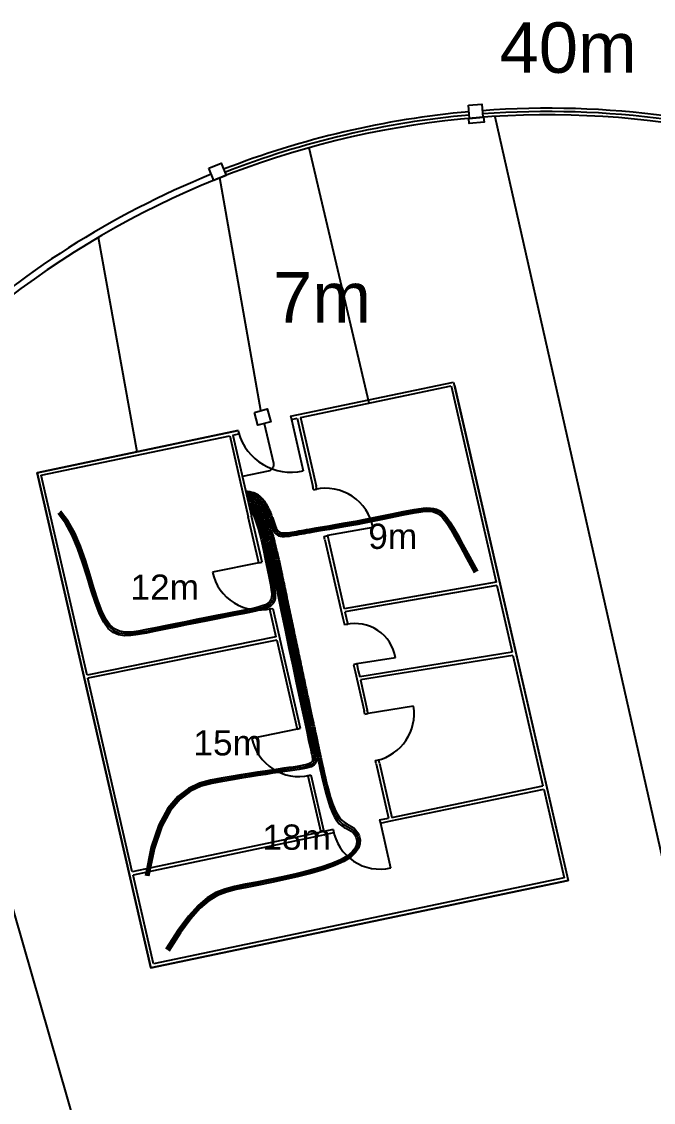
# Model space of a CAD drawing. Header units: millimetres. Extents: x 68 to 789, y 45 to 125.
# Drawn here: x 131 to 150.02, y 92.65 to 125.2 of the extents above; entities that cross this region are included whole.
import ezdxf

# ---------------------------------------------------------------- set-up
doc = ezdxf.new("R2010")
doc.units = ezdxf.units.MM
for name, color, linetype in [('CI', 3, 'Continuous'), ('CP', 1, 'Continuous'), ('CS', 2, 'Continuous'), ('Finca', 7, 'Continuous')]:
    doc.layers.add(name, color=color, linetype=linetype)
doc.styles.get("Standard").update_dxf_attribs({"font": 'arial.ttf'})

msp = doc.modelspace()

# ---------------------------------------------------------------- linework, layer by layer
at = {"layer": 'CI'}
for points in [[(137.745, 111.069), (137.788, 111.062), (137.868, 111.046), (137.933, 111.03), (137.985, 111.014), (138.027, 110.998), (138.061, 110.982), (138.089, 110.965), (138.114, 110.948), (138.137, 110.93), (138.159, 110.913), (138.179, 110.895), (138.198, 110.877), (138.216, 110.86), (138.232, 110.844), (138.247, 110.828), (138.261, 110.814), (138.273, 110.8), (138.283, 110.788), (138.293, 110.776), (138.303, 110.763), (138.312, 110.75), (138.321, 110.735), (138.332, 110.719), (138.343, 110.7), (138.355, 110.678), (138.368, 110.655), (138.382, 110.63), (138.396, 110.604), (138.41, 110.579), (138.423, 110.554), (138.435, 110.532), (138.446, 110.512), (138.455, 110.495), (138.462, 110.48), (138.469, 110.467), (138.475, 110.455), (138.48, 110.441), (138.486, 110.426), (138.493, 110.408), (138.502, 110.386), (138.512, 110.36), (138.523, 110.331), (138.535, 110.299), (138.547, 110.266), (138.559, 110.233), (138.571, 110.201), (138.582, 110.173), (138.591, 110.147), (138.598, 110.127), (138.604, 110.11), (138.609, 110.096), (138.614, 110.083), (138.618, 110.071), (138.622, 110.057), (138.627, 110.041), (138.633, 110.021), (138.64, 109.997), (138.649, 109.969), (138.661, 109.94), (138.677, 109.91), (138.697, 109.881), (138.722, 109.855), (138.753, 109.832), (138.791, 109.815), (138.835, 109.804), (138.886, 109.799), (138.942, 109.799), (139.003, 109.803), (139.068, 109.811), (139.136, 109.821), (139.205, 109.833), (139.276, 109.846), (139.347, 109.859), (139.419, 109.872), (139.495, 109.886), (139.576, 109.9), (139.664, 109.916), (139.76, 109.932), (139.866, 109.951), (139.983, 109.97), (140.113, 109.992), (140.254, 110.016), (140.407, 110.042), (140.57, 110.07), (140.743, 110.1), (140.923, 110.132), (141.111, 110.167), (141.304, 110.205), (141.503, 110.244), (141.704, 110.285), (141.905, 110.327), (142.103, 110.368), (142.296, 110.407), (142.48, 110.444), (142.653, 110.477), (142.812, 110.506), (142.956, 110.529), (143.084, 110.545), (143.2, 110.553), (143.305, 110.551), (143.4, 110.539), (143.487, 110.515), (143.568, 110.478), (143.645, 110.426), (143.721, 110.358), (143.8, 110.265), (143.889, 110.137), (143.996, 109.966), (144.126, 109.74), (144.285, 109.452), (144.482, 109.091), (144.721, 108.648)], [(137.753, 111.032), (137.81, 111.019), (137.877, 111.002), (137.93, 110.986), (137.974, 110.97), (138.009, 110.955), (138.038, 110.94), (138.063, 110.925), (138.084, 110.909), (138.105, 110.893), (138.126, 110.876), (138.145, 110.859), (138.163, 110.842), (138.18, 110.825), (138.196, 110.809), (138.211, 110.794), (138.224, 110.78), (138.235, 110.768), (138.245, 110.756), (138.254, 110.745), (138.263, 110.734), (138.271, 110.722), (138.28, 110.708), (138.29, 110.692), (138.3, 110.674), (138.312, 110.653), (138.325, 110.63), (138.339, 110.605), (138.353, 110.58), (138.366, 110.555), (138.379, 110.531), (138.391, 110.509), (138.402, 110.489), (138.41, 110.473), (138.417, 110.459), (138.423, 110.446), (138.429, 110.434), (138.435, 110.421), (138.441, 110.407), (138.447, 110.389), (138.455, 110.368), (138.465, 110.342), (138.476, 110.313), (138.488, 110.281), (138.5, 110.248), (138.512, 110.216), (138.524, 110.184), (138.535, 110.156), (138.544, 110.131), (138.551, 110.11), (138.557, 110.094), (138.562, 110.08), (138.567, 110.067), (138.571, 110.054), (138.575, 110.039), (138.58, 110.021), (138.587, 109.999), (138.595, 109.972), (138.605, 109.942), (138.619, 109.908), (138.636, 109.875), (138.658, 109.842), (138.686, 109.812), (138.72, 109.786), (138.76, 109.766), (138.809, 109.753), (138.864, 109.747), (138.925, 109.747), (138.99, 109.751), (139.059, 109.759), (139.13, 109.769), (139.204, 109.782), (139.277, 109.795), (139.35, 109.809), (139.425, 109.822), (139.502, 109.836), (139.584, 109.851), (139.672, 109.866), (139.769, 109.883), (139.874, 109.901), (139.992, 109.921), (140.121, 109.943), (140.263, 109.967), (140.416, 109.993), (140.579, 110.021), (140.752, 110.051), (140.932, 110.083), (141.119, 110.118), (141.313, 110.155), (141.512, 110.195), (141.713, 110.236), (141.913, 110.278), (142.11, 110.319), (142.302, 110.358), (142.485, 110.395), (142.656, 110.428), (142.813, 110.456), (142.954, 110.479), (143.08, 110.495), (143.192, 110.503), (143.293, 110.501), (143.384, 110.49), (143.468, 110.467), (143.545, 110.432), (143.618, 110.382), (143.69, 110.317), (143.766, 110.227), (143.853, 110.103), (143.957, 109.934), (144.084, 109.712), (144.243, 109.426), (144.438, 109.067), (144.676, 108.625)], [(137.827, 110.71), (137.905, 110.691), (138.044, 110.539), (138.173, 110.286), (138.293, 109.946), (138.409, 109.535), (138.521, 109.066), (138.632, 108.554), (138.745, 108.013), (138.861, 107.457), (138.979, 106.898), (139.096, 106.346), (139.209, 105.812), (139.316, 105.307), (139.415, 104.842), (139.504, 104.427), (139.58, 104.074), (139.64, 103.79), (139.688, 103.569), (139.723, 103.402), (139.75, 103.28), (139.768, 103.193), (139.781, 103.134), (139.79, 103.092), (139.797, 103.058), (139.804, 103.026), (139.809, 102.993), (139.811, 102.961), (139.808, 102.929), (139.799, 102.899), (139.781, 102.87), (139.754, 102.843), (139.716, 102.818), (139.665, 102.796), (139.6, 102.776), (139.522, 102.758), (139.429, 102.74), (139.321, 102.722), (139.198, 102.703), (139.059, 102.683), (138.903, 102.661), (138.731, 102.636), (138.542, 102.609), (138.335, 102.578), (138.11, 102.543), (137.867, 102.505), (137.606, 102.463), (137.325, 102.416), (137.025, 102.365), (136.708, 102.305), (136.38, 102.214), (136.053, 102.063), (135.736, 101.825), (135.44, 101.474), (135.174, 100.982), (134.948, 100.321), (134.773, 99.465)], [(137.815, 110.763), (137.913, 110.742), (138.064, 110.589), (138.202, 110.333), (138.33, 109.989), (138.45, 109.573), (138.565, 109.098), (138.678, 108.581), (138.792, 108.035), (138.909, 107.475), (139.027, 106.913), (139.144, 106.359), (139.257, 105.824), (139.365, 105.318), (139.464, 104.853), (139.553, 104.438), (139.628, 104.085), (139.689, 103.8), (139.737, 103.579), (139.772, 103.412), (139.799, 103.289), (139.817, 103.202), (139.83, 103.14), (139.84, 103.096), (139.848, 103.06), (139.855, 103.024), (139.861, 102.987), (139.864, 102.95), (139.861, 102.913), (139.852, 102.877), (139.834, 102.843), (139.806, 102.812), (139.766, 102.783), (139.711, 102.758), (139.643, 102.735), (139.56, 102.714), (139.462, 102.695), (139.35, 102.675), (139.222, 102.656), (139.078, 102.635), (138.919, 102.613), (138.744, 102.588), (138.553, 102.56), (138.345, 102.528), (138.12, 102.494), (137.878, 102.456), (137.618, 102.414), (137.339, 102.368), (137.042, 102.318), (136.728, 102.258), (136.405, 102.168), (136.083, 102.019), (135.771, 101.785), (135.479, 101.439), (135.217, 100.953), (134.995, 100.302), (134.822, 99.457)], [(137.803, 110.816), (137.812, 110.814), (137.855, 110.804), (137.888, 110.796), (137.913, 110.788), (137.931, 110.781), (137.945, 110.773), (137.956, 110.765), (137.967, 110.755), (137.98, 110.743), (137.994, 110.73), (138.009, 110.715), (138.023, 110.701), (138.038, 110.686), (138.052, 110.672), (138.065, 110.659), (138.076, 110.648), (138.085, 110.638), (138.092, 110.63), (138.098, 110.623), (138.104, 110.616), (138.109, 110.608), (138.115, 110.599), (138.121, 110.587), (138.13, 110.572), (138.14, 110.553), (138.151, 110.532), (138.164, 110.509), (138.177, 110.485), (138.19, 110.461), (138.202, 110.438), (138.214, 110.416), (138.224, 110.398), (138.231, 110.384), (138.238, 110.372), (138.243, 110.361), (138.247, 110.352), (138.252, 110.341), (138.257, 110.329), (138.262, 110.314), (138.27, 110.294), (138.279, 110.27), (138.289, 110.242), (138.301, 110.211), (138.313, 110.179), (138.325, 110.146), (138.336, 110.116), (138.347, 110.088), (138.355, 110.063), (138.363, 110.044), (138.368, 110.029), (138.373, 110.016), (138.377, 110.003), (138.381, 109.991), (138.385, 109.976), (138.391, 109.958), (138.398, 109.934), (138.406, 109.905), (138.416, 109.871), (138.426, 109.834), (138.438, 109.795), (138.449, 109.756), (138.46, 109.719), (138.469, 109.685), (138.478, 109.656), (138.484, 109.633), (138.49, 109.614), (138.494, 109.599), (138.498, 109.584), (138.502, 109.57), (138.506, 109.553), (138.511, 109.532), (138.517, 109.506), (138.525, 109.473), (138.535, 109.434), (138.545, 109.392), (138.556, 109.347), (138.566, 109.303), (138.577, 109.261), (138.586, 109.222), (138.594, 109.189), (138.601, 109.163), (138.606, 109.142), (138.61, 109.124), (138.613, 109.109), (138.617, 109.093), (138.621, 109.074), (138.626, 109.052), (138.632, 109.023), (138.64, 108.987), (138.65, 108.945), (138.66, 108.898), (138.67, 108.85), (138.681, 108.802), (138.691, 108.756), (138.7, 108.714), (138.708, 108.678), (138.714, 108.649), (138.719, 108.626), (138.723, 108.608), (138.727, 108.591), (138.73, 108.574), (138.735, 108.554), (138.74, 108.53), (138.746, 108.5), (138.754, 108.462), (138.763, 108.416), (138.774, 108.364), (138.786, 108.307), (138.799, 108.245), (138.813, 108.179), (138.827, 108.112), (138.841, 108.043), (138.856, 107.974), (138.87, 107.904), (138.885, 107.835), (138.899, 107.765), (138.914, 107.695), (138.929, 107.625), (138.943, 107.555), (138.958, 107.485), (138.973, 107.415), (138.987, 107.345), (139.002, 107.275), (139.017, 107.205), (139.032, 107.135), (139.046, 107.065), (139.061, 106.995), (139.076, 106.925), (139.09, 106.855), (139.105, 106.786), (139.12, 106.716), (139.134, 106.647), (139.149, 106.578), (139.163, 106.509), (139.178, 106.441), (139.192, 106.373), (139.207, 106.305), (139.221, 106.237), (139.235, 106.17), (139.249, 106.103), (139.263, 106.036), (139.277, 105.97), (139.291, 105.904), (139.305, 105.839), (139.319, 105.774), (139.333, 105.71), (139.346, 105.646), (139.36, 105.583), (139.373, 105.52), (139.386, 105.458), (139.399, 105.396), (139.412, 105.335), (139.425, 105.275), (139.438, 105.215), (139.451, 105.156), (139.463, 105.098), (139.475, 105.04), (139.488, 104.983), (139.5, 104.927), (139.511, 104.871), (139.523, 104.817), (139.535, 104.763), (139.546, 104.71), (139.557, 104.658), (139.568, 104.607), (139.579, 104.556), (139.589, 104.507), (139.6, 104.459), (139.61, 104.411), (139.62, 104.364), (139.629, 104.319), (139.639, 104.274), (139.648, 104.231), (139.657, 104.188), (139.666, 104.147), (139.675, 104.107), (139.683, 104.067), (139.691, 104.029), (139.699, 103.992), (139.707, 103.956), (139.715, 103.921), (139.722, 103.886), (139.729, 103.853), (139.736, 103.821), (139.743, 103.79), (139.749, 103.76), (139.755, 103.731), (139.761, 103.703), (139.767, 103.675), (139.773, 103.649), (139.778, 103.623), (139.784, 103.599), (139.789, 103.575), (139.794, 103.552), (139.798, 103.529), (139.803, 103.508), (139.807, 103.487), (139.812, 103.467), (139.816, 103.448), (139.82, 103.43), (139.824, 103.412), (139.827, 103.395), (139.831, 103.378), (139.834, 103.362), (139.837, 103.347), (139.84, 103.333), (139.843, 103.319), (139.846, 103.305), (139.849, 103.292), (139.852, 103.28), (139.854, 103.268), (139.857, 103.257), (139.859, 103.246), (139.861, 103.236), (139.863, 103.226), (139.865, 103.216), (139.867, 103.207), (139.869, 103.199), (139.871, 103.19), (139.873, 103.182), (139.874, 103.175), (139.876, 103.167), (139.877, 103.16), (139.879, 103.154), (139.88, 103.147), (139.881, 103.141), (139.883, 103.135), (139.884, 103.129), (139.885, 103.124), (139.886, 103.118), (139.887, 103.113), (139.889, 103.108), (139.89, 103.103), (139.891, 103.098), (139.892, 103.094), (139.893, 103.089), (139.893, 103.085), (139.894, 103.082), (139.895, 103.079), (139.895, 103.076), (139.896, 103.074), (139.897, 103.067), (139.901, 103.052), (139.907, 103.025), (139.916, 102.98), (139.931, 102.914), (139.951, 102.822), (139.978, 102.7), (140.012, 102.546), (140.053, 102.365), (140.101, 102.168), (140.154, 101.963), (140.213, 101.759), (140.276, 101.564), (140.343, 101.388), (140.413, 101.24), (140.485, 101.125), (140.56, 101.04), (140.635, 100.978), (140.709, 100.931), (140.781, 100.894), (140.851, 100.859), (140.918, 100.82), (140.979, 100.769), (141.033, 100.702), (141.074, 100.619), (141.093, 100.524), (141.084, 100.419), (141.037, 100.307), (140.947, 100.19), (140.804, 100.073), (140.601, 99.956), (140.335, 99.844), (140.014, 99.736), (139.653, 99.634), (139.266, 99.537), (138.866, 99.446), (138.467, 99.362), (138.082, 99.285), (137.726, 99.216), (137.406, 99.151), (137.117, 99.075), (136.846, 98.967), (136.581, 98.807), (136.31, 98.577), (136.021, 98.255), (135.702, 97.822), (135.342, 97.259)], [(137.791, 110.87), (137.823, 110.863), (137.868, 110.852), (137.903, 110.842), (137.93, 110.833), (137.951, 110.824), (137.968, 110.815), (137.983, 110.805), (137.997, 110.794), (138.011, 110.781), (138.027, 110.766), (138.043, 110.751), (138.058, 110.736), (138.074, 110.721), (138.088, 110.706), (138.101, 110.693), (138.113, 110.681), (138.122, 110.671), (138.13, 110.662), (138.137, 110.654), (138.143, 110.646), (138.15, 110.636), (138.156, 110.626), (138.163, 110.613), (138.172, 110.597), (138.183, 110.578), (138.195, 110.557), (138.208, 110.533), (138.221, 110.509), (138.234, 110.484), (138.247, 110.461), (138.258, 110.439), (138.268, 110.421), (138.276, 110.406), (138.283, 110.393), (138.288, 110.383), (138.293, 110.372), (138.297, 110.361), (138.303, 110.348), (138.309, 110.332), (138.316, 110.313), (138.325, 110.288), (138.336, 110.259), (138.348, 110.228), (138.36, 110.196), (138.372, 110.164), (138.383, 110.133), (138.394, 110.105), (138.403, 110.08), (138.41, 110.061), (138.415, 110.045), (138.42, 110.032), (138.424, 110.019), (138.429, 110.006), (138.433, 109.991), (138.439, 109.972), (138.445, 109.949), (138.454, 109.919), (138.464, 109.885), (138.474, 109.848), (138.486, 109.809), (138.497, 109.77), (138.508, 109.733), (138.517, 109.698), (138.526, 109.669), (138.533, 109.646), (138.538, 109.627), (138.542, 109.612), (138.546, 109.597), (138.55, 109.582), (138.554, 109.565), (138.559, 109.545), (138.566, 109.518), (138.574, 109.485), (138.583, 109.446), (138.594, 109.403), (138.604, 109.359), (138.615, 109.315), (138.625, 109.273), (138.635, 109.234), (138.643, 109.201), (138.649, 109.174), (138.654, 109.153), (138.658, 109.136), (138.662, 109.12), (138.666, 109.104), (138.67, 109.085), (138.675, 109.063), (138.681, 109.034), (138.689, 108.998), (138.698, 108.955), (138.708, 108.909), (138.719, 108.861), (138.73, 108.813), (138.74, 108.767), (138.749, 108.724), (138.757, 108.688), (138.763, 108.66), (138.768, 108.637), (138.772, 108.618), (138.776, 108.601), (138.779, 108.584), (138.783, 108.565), (138.788, 108.541), (138.795, 108.51), (138.803, 108.472), (138.812, 108.426), (138.823, 108.374), (138.835, 108.317), (138.848, 108.255), (138.862, 108.19), (138.876, 108.122), (138.89, 108.053), (138.905, 107.984), (138.919, 107.915), (138.934, 107.845), (138.948, 107.775), (138.963, 107.706), (138.978, 107.636), (138.992, 107.566), (139.007, 107.496), (139.022, 107.425), (139.036, 107.355), (139.051, 107.285), (139.066, 107.215), (139.08, 107.145), (139.095, 107.075), (139.11, 107.005), (139.125, 106.935), (139.139, 106.865), (139.154, 106.796), (139.169, 106.727), (139.183, 106.657), (139.198, 106.588), (139.212, 106.52), (139.227, 106.451), (139.241, 106.383), (139.256, 106.315), (139.27, 106.247), (139.284, 106.18), (139.298, 106.113), (139.312, 106.047), (139.326, 105.981), (139.34, 105.915), (139.354, 105.85), (139.368, 105.785), (139.382, 105.72), (139.395, 105.657), (139.409, 105.593), (139.422, 105.53), (139.435, 105.468), (139.448, 105.407), (139.461, 105.346), (139.474, 105.285), (139.487, 105.225), (139.5, 105.166), (139.512, 105.108), (139.524, 105.05), (139.536, 104.993), (139.548, 104.937), (139.56, 104.882), (139.572, 104.827), (139.583, 104.773), (139.595, 104.72), (139.606, 104.668), (139.617, 104.617), (139.628, 104.567), (139.638, 104.517), (139.648, 104.469), (139.659, 104.421), (139.669, 104.375), (139.678, 104.329), (139.688, 104.285), (139.697, 104.241), (139.706, 104.199), (139.715, 104.157), (139.724, 104.117), (139.732, 104.078), (139.74, 104.039), (139.748, 104.002), (139.756, 103.966), (139.764, 103.931), (139.771, 103.897), (139.778, 103.864), (139.785, 103.832), (139.791, 103.801), (139.798, 103.771), (139.804, 103.741), (139.81, 103.713), (139.816, 103.686), (139.822, 103.659), (139.827, 103.634), (139.832, 103.609), (139.838, 103.585), (139.843, 103.562), (139.847, 103.54), (139.852, 103.518), (139.856, 103.498), (139.861, 103.478), (139.865, 103.459), (139.869, 103.44), (139.872, 103.422), (139.876, 103.405), (139.88, 103.389), (139.883, 103.373), (139.886, 103.358), (139.889, 103.343), (139.892, 103.329), (139.895, 103.316), (139.898, 103.303), (139.901, 103.291), (139.903, 103.279), (139.906, 103.267), (139.908, 103.257), (139.91, 103.246), (139.912, 103.236), (139.914, 103.227), (139.916, 103.218), (139.918, 103.209), (139.92, 103.201), (139.922, 103.193), (139.923, 103.185), (139.925, 103.178), (139.926, 103.171), (139.928, 103.164), (139.929, 103.158), (139.93, 103.151), (139.932, 103.145), (139.933, 103.14), (139.934, 103.134), (139.935, 103.129), (139.936, 103.124), (139.937, 103.118), (139.939, 103.113), (139.94, 103.109), (139.941, 103.104), (139.941, 103.1), (139.942, 103.096), (139.943, 103.092), (139.944, 103.089), (139.944, 103.087), (139.945, 103.084), (139.946, 103.078), (139.949, 103.063), (139.955, 103.036), (139.965, 102.992), (139.979, 102.928), (139.999, 102.838), (140.025, 102.718), (140.059, 102.567), (140.099, 102.391), (140.146, 102.198), (140.198, 101.997), (140.255, 101.797), (140.317, 101.606), (140.383, 101.434), (140.453, 101.289), (140.525, 101.177), (140.598, 101.094), (140.673, 101.032), (140.747, 100.986), (140.82, 100.947), (140.89, 100.91), (140.958, 100.866), (141.02, 100.81), (141.076, 100.736), (141.119, 100.646), (141.14, 100.542), (141.132, 100.427), (141.087, 100.306), (140.997, 100.181), (140.854, 100.055), (140.65, 99.932), (140.381, 99.813), (140.058, 99.701), (139.693, 99.595), (139.302, 99.495), (138.898, 99.402), (138.495, 99.317), (138.108, 99.239), (137.749, 99.17), (137.43, 99.105), (137.141, 99.029), (136.871, 98.922), (136.608, 98.764), (136.341, 98.536), (136.055, 98.218), (135.741, 97.79), (135.385, 97.233)], [(137.779, 110.923), (137.813, 110.915), (137.867, 110.902), (137.91, 110.89), (137.944, 110.879), (137.97, 110.868), (137.991, 110.857), (138.009, 110.845), (138.026, 110.832), (138.043, 110.818), (138.06, 110.803), (138.077, 110.787), (138.093, 110.771), (138.109, 110.756), (138.124, 110.741), (138.138, 110.727), (138.15, 110.714), (138.16, 110.703), (138.169, 110.693), (138.176, 110.684), (138.183, 110.675), (138.19, 110.665), (138.197, 110.653), (138.206, 110.64), (138.215, 110.623), (138.226, 110.603), (138.238, 110.581), (138.251, 110.557), (138.265, 110.532), (138.278, 110.508), (138.291, 110.484), (138.302, 110.463), (138.313, 110.444), (138.321, 110.428), (138.327, 110.415), (138.333, 110.404), (138.338, 110.393), (138.343, 110.381), (138.349, 110.368), (138.355, 110.351), (138.363, 110.331), (138.372, 110.306), (138.383, 110.277), (138.394, 110.246), (138.406, 110.214), (138.418, 110.181), (138.43, 110.15), (138.441, 110.122), (138.45, 110.097), (138.457, 110.077), (138.463, 110.061), (138.468, 110.048), (138.472, 110.035), (138.476, 110.021), (138.481, 110.006), (138.486, 109.987), (138.493, 109.963), (138.502, 109.934), (138.512, 109.899), (138.522, 109.862), (138.534, 109.823), (138.545, 109.784), (138.556, 109.746), (138.566, 109.712), (138.574, 109.683), (138.581, 109.659), (138.586, 109.64), (138.591, 109.625), (138.594, 109.61), (138.598, 109.595), (138.603, 109.578), (138.608, 109.557), (138.614, 109.53), (138.622, 109.497), (138.632, 109.458), (138.642, 109.415), (138.653, 109.371), (138.664, 109.327), (138.674, 109.284), (138.683, 109.245), (138.691, 109.212), (138.698, 109.186), (138.703, 109.165), (138.707, 109.147), (138.711, 109.131), (138.715, 109.115), (138.719, 109.096), (138.724, 109.074), (138.73, 109.045), (138.738, 109.008), (138.747, 108.966), (138.757, 108.92), (138.768, 108.872), (138.778, 108.823), (138.789, 108.777), (138.798, 108.735), (138.806, 108.699), (138.812, 108.67), (138.817, 108.647), (138.821, 108.629), (138.825, 108.612), (138.828, 108.594), (138.832, 108.575), (138.837, 108.551), (138.844, 108.521), (138.852, 108.482), (138.861, 108.437), (138.872, 108.385), (138.884, 108.327), (138.897, 108.265), (138.911, 108.2), (138.925, 108.132), (138.939, 108.063), (138.954, 107.994), (138.968, 107.925), (138.983, 107.855), (138.997, 107.786), (139.012, 107.716), (139.027, 107.646), (139.041, 107.576), (139.056, 107.506), (139.071, 107.436), (139.085, 107.366), (139.1, 107.295), (139.115, 107.225), (139.129, 107.155), (139.144, 107.085), (139.159, 107.015), (139.173, 106.945), (139.188, 106.876), (139.203, 106.806), (139.217, 106.737), (139.232, 106.668), (139.247, 106.599), (139.261, 106.53), (139.276, 106.462), (139.29, 106.393), (139.304, 106.325), (139.319, 106.258), (139.333, 106.19), (139.347, 106.124), (139.361, 106.057), (139.375, 105.991), (139.389, 105.925), (139.403, 105.86), (139.417, 105.795), (139.431, 105.731), (139.444, 105.667), (139.458, 105.604), (139.471, 105.541), (139.484, 105.479), (139.497, 105.417), (139.51, 105.356), (139.523, 105.296), (139.536, 105.236), (139.548, 105.177), (139.561, 105.118), (139.573, 105.061), (139.585, 105.004), (139.597, 104.948), (139.609, 104.892), (139.621, 104.838), (139.632, 104.784), (139.644, 104.731), (139.655, 104.679), (139.666, 104.628), (139.676, 104.577), (139.687, 104.528), (139.697, 104.479), (139.708, 104.432), (139.717, 104.385), (139.727, 104.34), (139.737, 104.295), (139.746, 104.252), (139.755, 104.209), (139.764, 104.168), (139.773, 104.127), (139.781, 104.088), (139.789, 104.05), (139.797, 104.013), (139.805, 103.977), (139.812, 103.942), (139.82, 103.907), (139.827, 103.874), (139.834, 103.842), (139.84, 103.811), (139.847, 103.781), (139.853, 103.752), (139.859, 103.724), (139.865, 103.696), (139.871, 103.67), (139.876, 103.644), (139.881, 103.619), (139.886, 103.596), (139.891, 103.573), (139.896, 103.55), (139.901, 103.529), (139.905, 103.508), (139.909, 103.488), (139.914, 103.469), (139.918, 103.451), (139.921, 103.433), (139.925, 103.416), (139.929, 103.399), (139.932, 103.383), (139.935, 103.368), (139.938, 103.354), (139.941, 103.34), (139.944, 103.326), (139.947, 103.313), (139.95, 103.301), (139.952, 103.289), (139.954, 103.278), (139.957, 103.267), (139.959, 103.257), (139.961, 103.247), (139.963, 103.237), (139.965, 103.228), (139.967, 103.22), (139.969, 103.211), (139.97, 103.203), (139.972, 103.196), (139.974, 103.188), (139.975, 103.181), (139.977, 103.175), (139.978, 103.168), (139.979, 103.162), (139.981, 103.156), (139.982, 103.15), (139.983, 103.145), (139.984, 103.139), (139.985, 103.134), (139.986, 103.129), (139.987, 103.124), (139.988, 103.119), (139.989, 103.115), (139.99, 103.11), (139.991, 103.106), (139.992, 103.103), (139.993, 103.1), (139.993, 103.097), (139.994, 103.095), (139.995, 103.088), (139.998, 103.074), (140.004, 103.048), (140.013, 103.005), (140.027, 102.942), (140.047, 102.854), (140.072, 102.737), (140.105, 102.589), (140.145, 102.416), (140.19, 102.227), (140.242, 102.031), (140.298, 101.835), (140.359, 101.649), (140.424, 101.48), (140.493, 101.338), (140.564, 101.229), (140.637, 101.147), (140.711, 101.087), (140.786, 101.04), (140.859, 101), (140.93, 100.96), (140.997, 100.913), (141.061, 100.851), (141.119, 100.771), (141.163, 100.672), (141.187, 100.56), (141.18, 100.436), (141.137, 100.306), (141.047, 100.172), (140.904, 100.038), (140.699, 99.907), (140.428, 99.783), (140.101, 99.665), (139.733, 99.556), (139.338, 99.453), (138.93, 99.359), (138.524, 99.272), (138.133, 99.193), (137.773, 99.123), (137.453, 99.058), (137.165, 98.983), (136.896, 98.877), (136.636, 98.721), (136.371, 98.495), (136.09, 98.181), (135.779, 97.758), (135.428, 97.207)], [(137.766, 110.978), (137.815, 110.967), (137.874, 110.952), (137.921, 110.938), (137.959, 110.925), (137.99, 110.912), (138.015, 110.898), (138.036, 110.885), (138.055, 110.871), (138.074, 110.855), (138.093, 110.839), (138.111, 110.823), (138.128, 110.807), (138.145, 110.79), (138.16, 110.775), (138.174, 110.76), (138.187, 110.747), (138.198, 110.736), (138.207, 110.725), (138.215, 110.715), (138.223, 110.704), (138.231, 110.693), (138.239, 110.681), (138.248, 110.666), (138.258, 110.649), (138.269, 110.628), (138.282, 110.606), (138.295, 110.581), (138.309, 110.556), (138.322, 110.531), (138.335, 110.508), (138.347, 110.486), (138.357, 110.466), (138.365, 110.45), (138.372, 110.437), (138.378, 110.425), (138.384, 110.413), (138.389, 110.401), (138.395, 110.387), (138.401, 110.37), (138.409, 110.35), (138.418, 110.324), (138.429, 110.295), (138.441, 110.264), (138.453, 110.231), (138.465, 110.198), (138.477, 110.167), (138.488, 110.139), (138.497, 110.114), (138.504, 110.094), (138.51, 110.077), (138.515, 110.063), (138.519, 110.05), (138.524, 110.037), (138.528, 110.021), (138.534, 110.002), (138.541, 109.978), (138.55, 109.948), (138.561, 109.914), (138.576, 109.877), (138.595, 109.839), (138.619, 109.803), (138.649, 109.769), (138.686, 109.74), (138.73, 109.717), (138.782, 109.703), (138.842, 109.696), (138.907, 109.694), (138.976, 109.699), (139.05, 109.707), (139.125, 109.718), (139.202, 109.731), (139.279, 109.745), (139.354, 109.759), (139.431, 109.772), (139.509, 109.787), (139.592, 109.801), (139.681, 109.817), (139.777, 109.834), (139.883, 109.852), (140, 109.872), (140.13, 109.894), (140.272, 109.917), (140.425, 109.943), (140.588, 109.971), (140.761, 110.002), (140.941, 110.034), (141.128, 110.069), (141.322, 110.106), (141.52, 110.146), (141.721, 110.187), (141.921, 110.228), (142.118, 110.269), (142.308, 110.308), (142.49, 110.345), (142.659, 110.378), (142.814, 110.406), (142.952, 110.429), (143.075, 110.445), (143.184, 110.453), (143.281, 110.452), (143.369, 110.441), (143.448, 110.419), (143.522, 110.385), (143.591, 110.338), (143.66, 110.276), (143.732, 110.189), (143.816, 110.068), (143.918, 109.903), (144.043, 109.683), (144.2, 109.4), (144.394, 109.042), (144.632, 108.601)], [(137.842, 110.648), (137.885, 110.634), (137.997, 110.493), (138.102, 110.272), (138.199, 109.991), (138.287, 109.674), (138.367, 109.341), (138.438, 109.013), (138.5, 108.714), (138.552, 108.459), (138.592, 108.248), (138.62, 108.076), (138.634, 107.937), (138.631, 107.827), (138.611, 107.739), (138.572, 107.67), (138.511, 107.612), (138.429, 107.563), (138.323, 107.519), (138.194, 107.479), (138.041, 107.441), (137.863, 107.402), (137.66, 107.363), (137.43, 107.319), (137.175, 107.271), (136.894, 107.216), (136.592, 107.156), (136.278, 107.093), (135.958, 107.028), (135.638, 106.963), (135.327, 106.9), (135.031, 106.84), (134.756, 106.786), (134.509, 106.74), (134.288, 106.71), (134.09, 106.705), (133.912, 106.733), (133.751, 106.804), (133.604, 106.926), (133.468, 107.108), (133.341, 107.359), (133.218, 107.683), (133.095, 108.063), (132.968, 108.48), (132.832, 108.912), (132.681, 109.339), (132.512, 109.74), (132.319, 110.094), (132.098, 110.382)], [(137.855, 110.591), (137.877, 110.583), (137.977, 110.443), (138.072, 110.225), (138.162, 109.949), (138.246, 109.638), (138.323, 109.312), (138.391, 108.992), (138.451, 108.7), (138.502, 108.453), (138.541, 108.249), (138.568, 108.084), (138.58, 107.951), (138.578, 107.847), (138.558, 107.765), (138.52, 107.7), (138.461, 107.647), (138.382, 107.601), (138.28, 107.559), (138.155, 107.521), (138.006, 107.485), (137.833, 107.448), (137.634, 107.409), (137.409, 107.367), (137.157, 107.319), (136.879, 107.265), (136.58, 107.205), (136.267, 107.142), (135.949, 107.077), (135.631, 107.012), (135.321, 106.949), (135.027, 106.89), (134.756, 106.836), (134.512, 106.791), (134.295, 106.762), (134.101, 106.757), (133.928, 106.785), (133.772, 106.856), (133.63, 106.977), (133.498, 107.158), (133.375, 107.406), (133.255, 107.727), (133.135, 108.104), (133.01, 108.517), (132.874, 108.946), (132.724, 109.371), (132.554, 109.771), (132.359, 110.126), (132.134, 110.416)], [(137.868, 110.532), (137.869, 110.532), (137.957, 110.393), (138.043, 110.178), (138.126, 109.908), (138.205, 109.602), (138.278, 109.283), (138.344, 108.971), (138.403, 108.687), (138.452, 108.447), (138.489, 108.25), (138.515, 108.092), (138.527, 107.966), (138.524, 107.867), (138.505, 107.79), (138.467, 107.73), (138.411, 107.681), (138.335, 107.638), (138.236, 107.6), (138.116, 107.564), (137.972, 107.529), (137.803, 107.494), (137.609, 107.456), (137.388, 107.414), (137.14, 107.367), (136.864, 107.313), (136.567, 107.254), (136.257, 107.191), (135.94, 107.126), (135.624, 107.062), (135.316, 106.999), (135.024, 106.94), (134.755, 106.887), (134.515, 106.842), (134.302, 106.813), (134.113, 106.809), (133.944, 106.837), (133.793, 106.908), (133.655, 107.028), (133.528, 107.207), (133.409, 107.454), (133.292, 107.771), (133.175, 108.145), (133.051, 108.554), (132.917, 108.98), (132.766, 109.403), (132.595, 109.802), (132.398, 110.158), (132.17, 110.451)], [(137.84, 110.656), (137.897, 110.64), (138.024, 110.489), (138.143, 110.239), (138.257, 109.904), (138.368, 109.497), (138.477, 109.034), (138.587, 108.527), (138.699, 107.991), (138.814, 107.439), (138.931, 106.883), (139.047, 106.333), (139.16, 105.8), (139.267, 105.296), (139.366, 104.831), (139.455, 104.417), (139.531, 104.064), (139.591, 103.78), (139.639, 103.559), (139.674, 103.392), (139.7, 103.27), (139.719, 103.185), (139.731, 103.127), (139.74, 103.087), (139.746, 103.057), (139.752, 103.028), (139.756, 103), (139.758, 102.972), (139.755, 102.946), (139.745, 102.92), (139.729, 102.896), (139.703, 102.874), (139.667, 102.853), (139.619, 102.834), (139.558, 102.817), (139.484, 102.801), (139.396, 102.785), (139.293, 102.768), (139.174, 102.75), (139.039, 102.731), (138.887, 102.71), (138.718, 102.685), (138.531, 102.658), (138.325, 102.627), (138.101, 102.592), (137.857, 102.554), (137.594, 102.511), (137.311, 102.464), (137.009, 102.413), (136.687, 102.352), (136.355, 102.259), (136.023, 102.106), (135.702, 101.865), (135.401, 101.509), (135.13, 101.01), (134.901, 100.34), (134.723, 99.473)]]:
    msp.add_lwpolyline(points, dxfattribs=at)
at = {"layer": 'CP'}
for points in [[(144.45, 122.685), (144.849, 122.718), (144.882, 122.319), (144.483, 122.287)], [(144.906, 122.321), (144.919, 122.172), (144.47, 122.135), (144.458, 122.285)]]:
    msp.add_lwpolyline(points, close=True, dxfattribs=at)
for start, end in [(95.0915, 111.3082), (70.3718, 94.2396), (112.1601, 132.8024)]:
    msp.add_arc((146.854, 95.69), 26.902, start, end, dxfattribs=at)
at = {"layer": 'CS'}
msp.add_line((138.197, 113.484), (136.966, 120.493), dxfattribs=at)
for points in [[(136.633, 120.791), (137.004, 120.939), (137.152, 120.567), (136.78, 120.42)], [(138.004, 113.431), (138.39, 113.536), (138.496, 113.151), (138.11, 113.045)]]:
    msp.add_lwpolyline(points, close=True, dxfattribs=at)
msp.add_lwpolyline([(138.303, 113.098), (138.576, 111.901, -0.419472), (138.422, 111.661), (137.646, 111.498)], format="xyb", dxfattribs=at)
for start, end in [(70.3718, 94.2381), (95.0932, 111.307)]:
    msp.add_arc((146.854, 95.69), 26.802, start, end, dxfattribs=at)
at = {"layer": 'Finca'}
for p, q in [((145.245, 122.343), (152.889, 88.422)), ((141.464, 113.709), (139.654, 121.403)), ((134.477, 112.245), (133.31, 118.702)), ((139.092, 113.314), (144.004, 114.344)), ((139.393, 113.275), (143.929, 114.226)), ((144.025, 114.246), (147.45, 99.333)), ((139.092, 113.314), (139.118, 113.218)), ((126.534, 113.073), (136.563, 78.183)), ((139.118, 113.218), (139.295, 113.255)), ((137.513, 112.881), (131.465, 111.614)), ((131.465, 111.614), (137.513, 112.881)), ((131.585, 111.537), (137.262, 112.727)), ((137.36, 112.747), (137.54, 112.785)), ((137.513, 112.881), (137.54, 112.785)), ((131.465, 111.614), (134.89, 96.702)), ((134.89, 96.702), (131.465, 111.614)), ((132.967, 105.52), (131.585, 111.537)), ((139.787, 111.098), (139.765, 111.195)), ((139.787, 111.098), (139.885, 111.12)), ((139.885, 111.12), (139.862, 111.217)), ((139.885, 111.119), (139.885, 111.12)), ((138.141, 108.899), (137.822, 110.285)), ((138.24, 108.916), (137.921, 110.304)), ((140.108, 109.694), (140.204, 109.721)), ((140.13, 109.596), (140.108, 109.694)), ((138.141, 108.899), (138.24, 108.916)), ((138.461, 107.514), (138.56, 107.528)), ((138.461, 107.514), (138.654, 106.671)), ((138.56, 107.528), (139.388, 103.915)), ((140.671, 107.228), (140.715, 107.033)), ((140.768, 107.25), (140.814, 107.047)), ((140.814, 107.047), (140.715, 107.033)), ((138.676, 106.574), (139.292, 103.888)), ((141.087, 105.854), (140.991, 105.824)), ((140.991, 105.824), (141.036, 105.629)), ((141.087, 105.854), (141.133, 105.651)), ((134.329, 99.593), (132.99, 105.423)), ((141.329, 104.345), (141.306, 104.443)), ((141.329, 104.345), (141.427, 104.363)), ((141.427, 104.363), (141.404, 104.465)), ((139.292, 103.888), (139.388, 103.915)), ((141.649, 102.942), (141.747, 102.964)), ((141.671, 102.844), (141.649, 102.942)), ((141.769, 102.867), (141.747, 102.964)), ((139.611, 102.489), (139.709, 102.511)), ((142.066, 101.115), (146.716, 102.084)), ((142.142, 101.233), (146.693, 102.181)), ((141.773, 101.155), (142.046, 101.213)), ((141.773, 101.155), (141.8, 101.06)), ((141.8, 101.06), (142.066, 101.115)), ((140.003, 100.787), (135.089, 99.753)), ((140.023, 100.689), (135.11, 99.655)), ((140.39, 100.766), (140.023, 100.689)), ((140.377, 100.865), (140.099, 100.807)), ((140.377, 100.865), (140.39, 100.766)), ((135.089, 99.753), (134.329, 99.593)), ((135.11, 99.655), (134.351, 99.495)), ((134.966, 96.82), (134.351, 99.495)), ((134.89, 96.702), (147.45, 99.333)), ((147.45, 99.333), (134.89, 96.702)), ((147.33, 99.41), (134.966, 96.82))]:
    msp.add_line(p, q, dxfattribs=at)
at = {"layer": 'Finca', "extrusion": (4.44089e-16, -2.22045e-16, -1)}
for p, q in [((144.002, 114.343), (147.45, 99.333)), ((143.929, 114.226), (145.286, 108.314)), ((139.118, 113.218), (139.472, 111.671)), ((139.295, 113.255), (139.765, 111.195)), ((139.392, 113.277), (139.862, 111.217)), ((137.262, 112.727), (137.822, 110.285)), ((137.36, 112.747), (137.921, 110.304)), ((140.204, 109.721), (140.707, 107.518)), ((140.13, 109.596), (140.671, 107.228)), ((145.308, 108.217), (145.769, 106.21)), ((140.729, 107.421), (140.768, 107.25)), ((145.791, 106.113), (146.693, 102.181)), ((141.036, 105.629), (141.306, 104.443)), ((141.133, 105.651), (141.175, 105.47)), ((141.197, 105.372), (141.404, 104.465)), ((141.769, 102.867), (142.142, 101.233)), ((141.671, 102.844), (142.044, 101.212)), ((139.611, 102.489), (140.001, 100.787)), ((139.709, 102.511), (140.099, 100.807)), ((146.716, 102.084), (147.33, 99.41)), ((141.8, 101.06), (142.108, 99.711)), ((140.023, 100.689), (140.024, 100.685)), ((140.121, 100.71), (140.122, 100.707))]:
    msp.add_line(p, q, dxfattribs=at)
at = {"layer": 'Finca'}
for points in [[(141.571, 109.959), (140.204, 109.721)], [(138.141, 108.899), (136.747, 108.617)], [(145.286, 108.314), (140.707, 107.518)], [(145.308, 108.217), (140.729, 107.421)], [(138.654, 106.671), (132.967, 105.52)], [(138.676, 106.574), (132.99, 105.423)], [(138.755, 106.691), (138.752, 106.691)], [(145.769, 106.21), (141.175, 105.47)], [(142.254, 106.042), (141.087, 105.854)], [(145.791, 106.113), (141.197, 105.372)], [(141.098, 105.356), (141.092, 105.355)], [(142.797, 104.583), (141.427, 104.363)], [(139.292, 103.888), (137.932, 103.613)]]:
    msp.add_lwpolyline(points, dxfattribs=at)
msp.add_polyline3d([(137.513, 112.881, 0), (131.465, 111.614, 0), (134.89, 96.702, 0), (147.45, 99.333, 0), (134.89, 96.702, 0), (131.465, 111.614, 0), (137.513, 112.881, 0)], dxfattribs=at)
msp.add_polyline3d([(137.513, 112.881, 0), (131.465, 111.614, 0), (134.89, 96.702, 0), (147.45, 99.333, 0), (134.89, 96.702, 0), (131.465, 111.614, 0), (137.513, 112.881, 0)], dxfattribs=at)
msp.add_polyline3d([(137.513, 112.881, 0), (131.465, 111.614, 0), (134.89, 96.702, 0), (147.45, 99.333, 0), (134.89, 96.702, 0), (131.465, 111.614, 0), (137.513, 112.881, 0)], dxfattribs=at)
for centre, radius, start, end in [((146.854, 95.69), 26.702, 66.7173, 132.8024), ((139.105, 113.266), 1.637, 195.3363, 282.9364), ((140.156, 109.708), 1.437, 10.0747, 102.8607), ((138.141, 108.899), 1.422, 191.4397, 285.0275), ((138.141, 108.899), 1.422, 283.0123, 285.0275), ((141.039, 105.839), 1.232, 9.4989, 102.8607), ((141.378, 104.354), 1.437, 282.8607, 9.186), ((139.34, 103.901), 1.437, 191.5846, 282.934), ((141.787, 101.107), 1.433, 189.7705, 282.9608)]:
    msp.add_arc(centre, radius, start, end, dxfattribs=at)

# ---------------------------------------------------------------- texts
at = {"layer": 'CI', "char_height": 0.7598, "attachment_point": 1}
for s, insert in [('9m', (141.434, 110.079)), ('12m', (134.274, 108.547)), ('15m', (136.169, 103.859)), ('18m', (138.244, 101.018))]:
    msp.add_mtext_dynamic_manual_height_columns(s, width=0.96047, gutter_width=3.799, heights=[0], dxfattribs=dict(at, insert=insert))
at = {"layer": 'CS', "char_height": 1.5195, "attachment_point": 1}
for s, insert in [('40m', (145.388, 125.178)), ('7m', (138.568, 117.655))]:
    msp.add_mtext_dynamic_manual_height_columns(s, width=1.92095, gutter_width=7.598, heights=[0], dxfattribs=dict(at, insert=insert))

doc.saveas('drawing.dxf')
